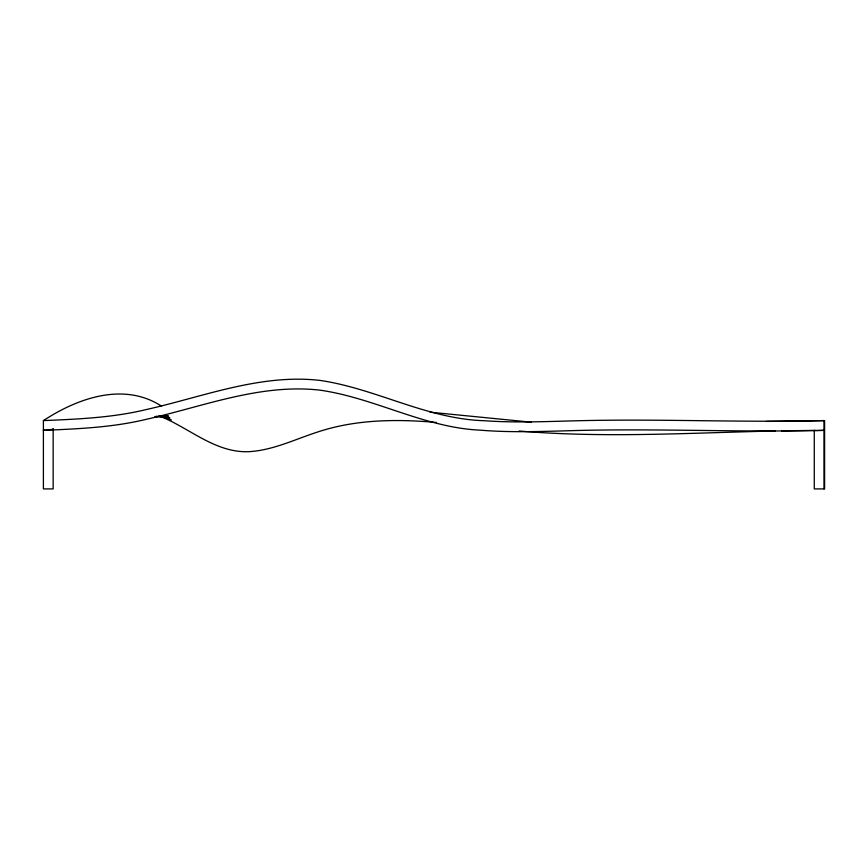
<?xml version="1.0" encoding="UTF-8"?>
<svg xmlns="http://www.w3.org/2000/svg" width="868" height="868" viewBox="0 0 868 868"><rect width="100%" height="100%" fill="white"/><g stroke="black" fill="none" stroke-linecap="round" stroke-linejoin="round"><path stroke-width="1.3" d="M817.32 430.517L824.025 430.354C738.994 432.535 653.94 428.141 568.92 430.734C539.343 431.548 509.679 432.6 480.156 430.159C424.278 427.631 374.585 397.88 319.782 390.133C260.216 383.417 203.134 406.571 146.008 419.374C112.439 427.49 77.773 428.89 43.4 430.354L43.997 429.996M53.154 428.608L53.154 488.912L43.4 488.912L43.4 420.6C77.664 398.141 123.744 381.746 161.47 406.094M814.585 430.474L816.712 430.528M53.154 429.248L48.912 429.866A75.407 75.407 0 0 1 43.4 430.365M154.58 416.966L168.598 416.108L158.616 416.184M43.4 420.6C77.773 419.135 112.439 417.736 146.008 409.609C203.21 396.806 260.465 373.555 320.129 380.423C376.072 388.636 426.98 419.016 484.236 420.72C514.084 422.857 544.019 421.631 573.889 420.85C657.26 418.539 740.654 422.749 824.025 420.6L824.6 420.6L824.6 488.912L814.271 488.912L814.271 430.582M766.335 421.425L823.992 420.6L824.025 488.912M775.265 430.973C689.941 432.893 604.367 438.21 519.151 431.005M781.645 430.843L814.846 430.387M531.411 422.195L430.061 412.191M436.474 422.466C396.784 418.951 355.793 419.298 317.623 432.025C295.218 439.23 273.496 450.069 249.669 451.631C215.763 453.487 189.625 428.032 160.037 416.228M156.121 416.206L169.987 418.04L161.361 416.228M160.157 416.271L171.376 419.971"/></g></svg>
